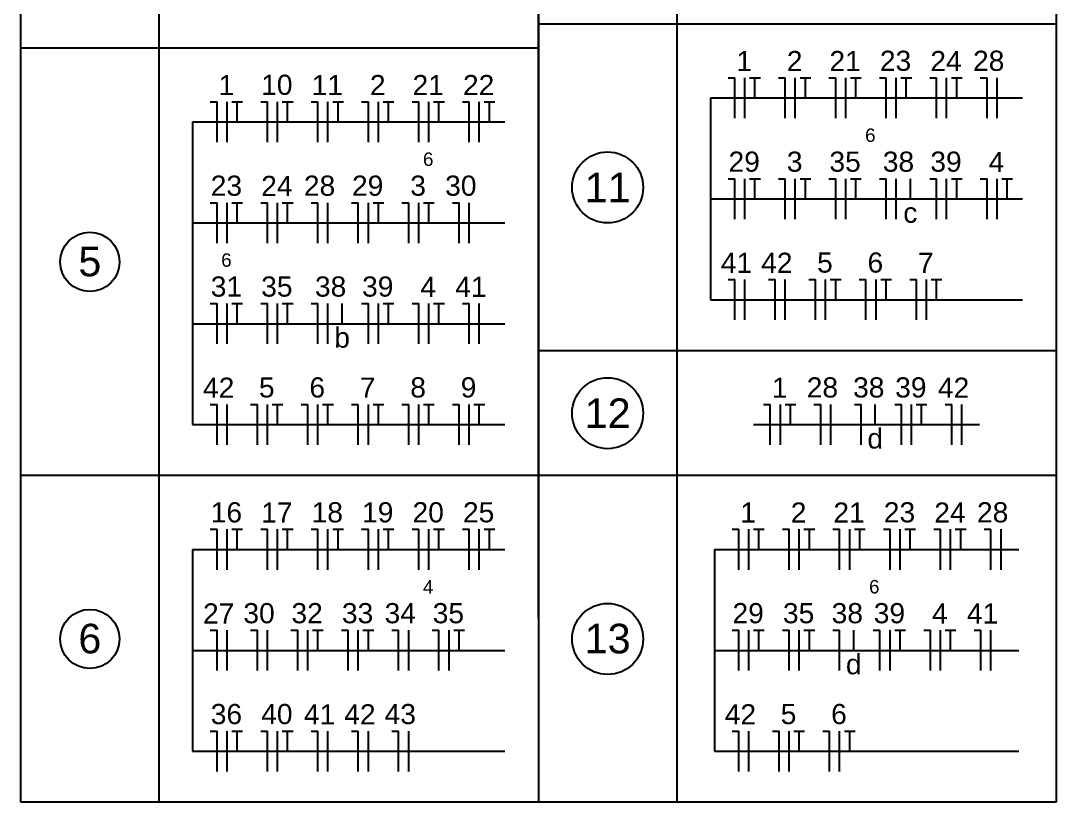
# Model space of a CAD drawing. Header units: millimetres. Extents: x -182 to 147, y -1396 to 58.
# Drawn here: x 16.53 to 24.22, y 23.99 to 29.8 of the extents above; entities that cross this region are included whole.
import ezdxf

# ---------------------------------------------------------------- set-up
doc = ezdxf.new("R2010")
doc.units = ezdxf.units.MM
doc.header["$LTSCALE"] = 10
doc.header["$MEASUREMENT"] = 0
for name, color, linetype in [('DI-Tabelas', 7, 'Continuous'), ('EL-Fios (Fase 1)', 7, 'Continuous'), ('EL-Fios (Fase 2)', 7, 'Continuous'), ('EL-Fios (Fase 3)', 7, 'Continuous'), ('EL-Fios (Neutro)', 170, 'Continuous'), ('EL-Fios (Retorno)', 10, 'Continuous'), ('EL-Fios (Terra)', 90, 'Continuous'), ('EL-Textos fios', 7, 'Continuous')]:
    doc.layers.add(name, color=color, linetype=linetype)
doc.styles.add('Arial', font='arial.ttf')

msp = doc.modelspace()

# ---------------------------------------------------------------- linework, layer by layer
at = {"layer": 'DI-Tabelas'}
for p, q in [((21.4032, 32.3371), (21.4032, 29.7771)), ((24.2244, 32.3371), (24.2244, 29.7771)), ((16.526, 29.5986), (16.526, 32.0271)), ((17.554, 32.0271), (17.554, 29.5986)), ((20.3752, 32.0271), (20.3752, 29.5986)), ((20.3752, 28.7171), (20.3752, 31.1456)), ((21.4032, 29.7771), (20.3752, 29.7771)), ((24.2244, 29.7771), (21.4032, 29.7771)), ((21.4032, 29.7771), (21.4032, 27.3486)), ((24.2244, 29.7771), (24.2244, 27.3486)), ((17.554, 29.5986), (16.526, 29.5986)), ((16.526, 26.4201), (16.526, 29.5986)), ((20.3752, 29.5986), (17.554, 29.5986)), ((17.554, 29.5986), (17.554, 26.4201)), ((20.3752, 29.5986), (20.3752, 26.4201)), ((20.3752, 27.7886), (20.3752, 28.7171)), ((20.3752, 25.3601), (20.3752, 27.7886)), ((21.4032, 27.3486), (20.3752, 27.3486)), ((24.2244, 27.3486), (21.4032, 27.3486)), ((21.4032, 27.3486), (21.4032, 26.4201)), ((24.2244, 27.3486), (24.2244, 26.4201)), ((17.554, 26.4201), (16.526, 26.4201)), ((16.526, 23.9916), (16.526, 26.4201)), ((20.3752, 26.4201), (17.554, 26.4201)), ((17.554, 26.4201), (17.554, 23.9916)), ((20.3752, 26.4201), (20.3752, 23.9916)), ((21.4032, 26.4201), (20.3752, 26.4201)), ((24.2244, 26.4201), (21.4032, 26.4201)), ((21.4032, 26.4201), (21.4032, 23.9916)), ((24.2244, 26.4201), (24.2244, 23.9916)), ((17.554, 23.9916), (16.526, 23.9916)), ((20.3752, 23.9916), (17.554, 23.9916)), ((21.4032, 23.9916), (20.3752, 23.9916)), ((24.2244, 23.9916), (21.4032, 23.9916))]:
    msp.add_line(p, q, dxfattribs=at)
at = {"layer": 'DI-Tabelas', "color": 7}
for centre, radius in [((20.8892, 28.5629), 0.264), ((17.04, 28.0094), 0.22), ((20.8892, 26.8844), 0.264), ((17.04, 25.2059), 0.22), ((20.8892, 25.2059), 0.264)]:
    msp.add_circle(centre, radius, dxfattribs=at)
at = {"layer": 'EL-Fios (Fase 1)', "color": 7}
for p, q in [((22.6594, 28.3281), (22.6594, 28.6281)), ((23.4094, 28.3281), (23.4094, 28.6281)), ((23.2594, 27.5781), (23.2594, 27.8781)), ((18.0602, 27.3996), (18.0602, 27.6996)), ((18.4352, 27.3996), (18.4352, 27.6996)), ((19.1852, 27.3996), (19.1852, 27.6996)), ((19.1102, 26.6496), (19.1102, 26.9496)), ((19.4852, 26.6496), (19.4852, 26.9496)), ((23.1482, 26.6496), (23.1482, 26.9496)), ((18.0602, 25.7211), (18.0602, 26.0211)), ((18.4352, 25.7211), (18.4352, 26.0211)), ((18.8102, 25.7211), (18.8102, 26.0211)), ((19.5602, 25.7211), (19.5602, 26.0211)), ((19.9352, 25.7211), (19.9352, 26.0211)), ((18.6602, 24.9711), (18.6602, 25.2711)), ((19.7102, 24.9711), (19.7102, 25.2711)), ((22.3138, 24.9711), (22.3138, 25.2711)), ((22.9888, 24.9711), (22.9888, 25.2711)), ((19.4102, 24.2211), (19.4102, 24.5211))]:
    msp.add_line(p, q, dxfattribs=at)
at = {"layer": 'EL-Fios (Fase 2)', "color": 7}
for p, q in [((21.9094, 29.0781), (21.9094, 29.3781)), ((22.2844, 29.0781), (22.2844, 29.3781)), ((18.0602, 28.8996), (18.0602, 29.1996)), ((18.4352, 28.8996), (18.4352, 29.1996)), ((18.8102, 28.8996), (18.8102, 29.1996)), ((19.1852, 28.8996), (19.1852, 29.1996)), ((19.9352, 28.8996), (19.9352, 29.1996)), ((22.2844, 28.3281), (22.2844, 28.6281)), ((23.0344, 28.3281), (23.0344, 28.6281)), ((19.4852, 28.1496), (19.4852, 28.4496)), ((22.2094, 27.5781), (22.2094, 27.8781)), ((22.5094, 27.5781), (22.5094, 27.8781)), ((18.8102, 27.3996), (18.8102, 27.6996)), ((18.0602, 26.6496), (18.0602, 26.9496)), ((18.3602, 26.6496), (18.3602, 26.9496)), ((19.8602, 26.6496), (19.8602, 26.9496)), ((22.1732, 26.6496), (22.1732, 26.9496)), ((23.5232, 26.6496), (23.5232, 26.9496)), ((19.1852, 25.7211), (19.1852, 26.0211)), ((21.9388, 25.7211), (21.9388, 26.0211)), ((22.3138, 25.7211), (22.3138, 26.0211)), ((19.0352, 24.9711), (19.0352, 25.2711)), ((19.4102, 24.9711), (19.4102, 25.2711)), ((18.0602, 24.2211), (18.0602, 24.5211)), ((18.4352, 24.2211), (18.4352, 24.5211)), ((19.1102, 24.2211), (19.1102, 24.5211)), ((21.9388, 24.2211), (21.9388, 24.5211)), ((22.2388, 24.2211), (22.2388, 24.5211))]:
    msp.add_line(p, q, dxfattribs=at)
at = {"layer": 'EL-Fios (Fase 3)', "color": 7}
for p, q in [((22.6594, 29.0781), (22.6594, 29.3781)), ((23.0344, 29.0781), (23.0344, 29.3781)), ((23.4094, 29.0781), (23.4094, 29.3781)), ((23.7844, 29.0781), (23.7844, 29.3781)), ((19.5602, 28.8996), (19.5602, 29.1996)), ((21.9094, 28.3281), (21.9094, 28.6281)), ((23.7844, 28.3281), (23.7844, 28.6281)), ((18.0602, 28.1496), (18.0602, 28.4496)), ((18.4352, 28.1496), (18.4352, 28.4496)), ((18.8102, 28.1496), (18.8102, 28.4496)), ((19.1102, 28.1496), (19.1102, 28.4496)), ((19.8602, 28.1496), (19.8602, 28.4496)), ((21.9094, 27.5781), (21.9094, 27.8781)), ((22.8844, 27.5781), (22.8844, 27.8781)), ((19.5602, 27.3996), (19.5602, 27.6996)), ((19.9352, 27.3996), (19.9352, 27.6996)), ((18.7352, 26.6496), (18.7352, 26.9496)), ((22.5482, 26.6496), (22.5482, 26.9496)), ((22.6888, 25.7211), (22.6888, 26.0211)), ((23.0638, 25.7211), (23.0638, 26.0211)), ((23.4388, 25.7211), (23.4388, 26.0211)), ((23.8138, 25.7211), (23.8138, 26.0211)), ((18.0602, 24.9711), (18.0602, 25.2711)), ((18.3602, 24.9711), (18.3602, 25.2711)), ((21.9388, 24.9711), (21.9388, 25.2711)), ((23.3638, 24.9711), (23.3638, 25.2711)), ((23.7388, 24.9711), (23.7388, 25.2711)), ((18.8102, 24.2211), (18.8102, 24.5211)), ((22.6138, 24.2211), (22.6138, 24.5211))]:
    msp.add_line(p, q, dxfattribs=at)
at = {"layer": 'EL-Fios (Neutro)', "color": 7}
for p, q in [((21.7844, 29.3781), (21.8344, 29.3781)), ((21.8344, 29.0781), (21.8344, 29.3781)), ((22.1594, 29.3781), (22.2094, 29.3781)), ((22.2094, 29.0781), (22.2094, 29.3781)), ((22.5344, 29.3781), (22.5844, 29.3781)), ((22.5844, 29.0781), (22.5844, 29.3781)), ((22.9094, 29.3781), (22.9594, 29.3781)), ((22.9594, 29.0781), (22.9594, 29.3781)), ((23.2844, 29.3781), (23.3344, 29.3781)), ((23.3344, 29.0781), (23.3344, 29.3781)), ((23.6594, 29.3781), (23.7094, 29.3781)), ((23.7094, 29.0781), (23.7094, 29.3781)), ((17.9352, 29.1996), (17.9852, 29.1996)), ((17.9852, 28.8996), (17.9852, 29.1996)), ((18.3102, 29.1996), (18.3602, 29.1996)), ((18.3602, 28.8996), (18.3602, 29.1996)), ((18.6852, 29.1996), (18.7352, 29.1996)), ((18.7352, 28.8996), (18.7352, 29.1996)), ((19.0602, 29.1996), (19.1102, 29.1996)), ((19.1102, 28.8996), (19.1102, 29.1996)), ((19.4352, 29.1996), (19.4852, 29.1996)), ((19.4852, 28.8996), (19.4852, 29.1996)), ((19.8102, 29.1996), (19.8602, 29.1996)), ((19.8602, 28.8996), (19.8602, 29.1996)), ((21.7844, 28.6281), (21.8344, 28.6281)), ((21.8344, 28.3281), (21.8344, 28.6281)), ((22.1594, 28.6281), (22.2094, 28.6281)), ((22.2094, 28.3281), (22.2094, 28.6281)), ((22.5344, 28.6281), (22.5844, 28.6281)), ((22.5844, 28.3281), (22.5844, 28.6281)), ((22.9094, 28.6281), (22.9594, 28.6281)), ((22.9594, 28.3281), (22.9594, 28.6281)), ((23.2844, 28.6281), (23.3344, 28.6281)), ((23.3344, 28.3281), (23.3344, 28.6281)), ((23.6594, 28.6281), (23.7094, 28.6281)), ((23.7094, 28.3281), (23.7094, 28.6281)), ((17.9352, 28.4496), (17.9852, 28.4496)), ((17.9852, 28.1496), (17.9852, 28.4496)), ((18.3102, 28.4496), (18.3602, 28.4496)), ((18.3602, 28.1496), (18.3602, 28.4496)), ((18.6852, 28.4496), (18.7352, 28.4496)), ((18.7352, 28.1496), (18.7352, 28.4496)), ((18.9852, 28.4496), (19.0352, 28.4496)), ((19.0352, 28.1496), (19.0352, 28.4496)), ((19.3602, 28.4496), (19.4102, 28.4496)), ((19.4102, 28.1496), (19.4102, 28.4496)), ((19.7352, 28.4496), (19.7852, 28.4496)), ((19.7852, 28.1496), (19.7852, 28.4496)), ((21.7844, 27.8781), (21.8344, 27.8781)), ((21.8344, 27.5781), (21.8344, 27.8781)), ((22.0844, 27.8781), (22.1344, 27.8781)), ((22.1344, 27.5781), (22.1344, 27.8781)), ((22.3844, 27.8781), (22.4344, 27.8781)), ((22.4344, 27.5781), (22.4344, 27.8781)), ((22.7594, 27.8781), (22.8094, 27.8781)), ((22.8094, 27.5781), (22.8094, 27.8781)), ((23.1344, 27.8781), (23.1844, 27.8781)), ((23.1844, 27.5781), (23.1844, 27.8781)), ((17.9352, 27.6996), (17.9852, 27.6996)), ((17.9852, 27.3996), (17.9852, 27.6996)), ((18.3102, 27.6996), (18.3602, 27.6996)), ((18.3602, 27.3996), (18.3602, 27.6996)), ((18.6852, 27.6996), (18.7352, 27.6996)), ((18.7352, 27.3996), (18.7352, 27.6996)), ((19.0602, 27.6996), (19.1102, 27.6996)), ((19.1102, 27.3996), (19.1102, 27.6996)), ((19.4352, 27.6996), (19.4852, 27.6996)), ((19.4852, 27.3996), (19.4852, 27.6996)), ((19.8102, 27.6996), (19.8602, 27.6996)), ((19.8602, 27.3996), (19.8602, 27.6996)), ((17.9352, 26.9496), (17.9852, 26.9496)), ((17.9852, 26.6496), (17.9852, 26.9496)), ((18.2352, 26.9496), (18.2852, 26.9496)), ((18.2852, 26.6496), (18.2852, 26.9496)), ((18.6102, 26.9496), (18.6602, 26.9496)), ((18.6602, 26.6496), (18.6602, 26.9496)), ((18.9852, 26.9496), (19.0352, 26.9496)), ((19.0352, 26.6496), (19.0352, 26.9496)), ((19.3602, 26.9496), (19.4102, 26.9496)), ((19.4102, 26.6496), (19.4102, 26.9496)), ((19.7352, 26.9496), (19.7852, 26.9496)), ((19.7852, 26.6496), (19.7852, 26.9496)), ((22.0482, 26.9496), (22.0982, 26.9496)), ((22.0982, 26.6496), (22.0982, 26.9496)), ((22.4232, 26.9496), (22.4732, 26.9496)), ((22.4732, 26.6496), (22.4732, 26.9496)), ((22.7232, 26.9496), (22.7732, 26.9496)), ((22.7732, 26.6496), (22.7732, 26.9496)), ((23.0232, 26.9496), (23.0732, 26.9496)), ((23.0732, 26.6496), (23.0732, 26.9496)), ((23.3982, 26.9496), (23.4482, 26.9496)), ((23.4482, 26.6496), (23.4482, 26.9496)), ((17.9352, 26.0211), (17.9852, 26.0211)), ((17.9852, 25.7211), (17.9852, 26.0211)), ((18.3102, 26.0211), (18.3602, 26.0211)), ((18.3602, 25.7211), (18.3602, 26.0211)), ((18.6852, 26.0211), (18.7352, 26.0211)), ((18.7352, 25.7211), (18.7352, 26.0211)), ((19.0602, 26.0211), (19.1102, 26.0211)), ((19.1102, 25.7211), (19.1102, 26.0211)), ((19.4352, 26.0211), (19.4852, 26.0211)), ((19.4852, 25.7211), (19.4852, 26.0211)), ((19.8102, 26.0211), (19.8602, 26.0211)), ((19.8602, 25.7211), (19.8602, 26.0211)), ((21.8138, 26.0211), (21.8638, 26.0211)), ((21.8638, 25.7211), (21.8638, 26.0211)), ((22.1888, 26.0211), (22.2388, 26.0211)), ((22.2388, 25.7211), (22.2388, 26.0211)), ((22.5638, 26.0211), (22.6138, 26.0211)), ((22.6138, 25.7211), (22.6138, 26.0211)), ((22.9388, 26.0211), (22.9888, 26.0211)), ((22.9888, 25.7211), (22.9888, 26.0211)), ((23.3138, 26.0211), (23.3638, 26.0211)), ((23.3638, 25.7211), (23.3638, 26.0211)), ((23.6888, 26.0211), (23.7388, 26.0211)), ((23.7388, 25.7211), (23.7388, 26.0211)), ((17.9352, 25.2711), (17.9852, 25.2711)), ((17.9852, 24.9711), (17.9852, 25.2711)), ((18.2352, 25.2711), (18.2852, 25.2711)), ((18.2852, 24.9711), (18.2852, 25.2711)), ((18.5352, 25.2711), (18.5852, 25.2711)), ((18.5852, 24.9711), (18.5852, 25.2711)), ((18.9102, 25.2711), (18.9602, 25.2711)), ((18.9602, 24.9711), (18.9602, 25.2711)), ((19.2852, 25.2711), (19.3352, 25.2711)), ((19.3352, 24.9711), (19.3352, 25.2711)), ((19.5852, 25.2711), (19.6352, 25.2711)), ((19.6352, 24.9711), (19.6352, 25.2711)), ((21.8138, 25.2711), (21.8638, 25.2711)), ((21.8638, 24.9711), (21.8638, 25.2711)), ((22.1888, 25.2711), (22.2388, 25.2711)), ((22.2388, 24.9711), (22.2388, 25.2711)), ((22.5638, 25.2711), (22.6138, 25.2711)), ((22.6138, 24.9711), (22.6138, 25.2711)), ((22.8638, 25.2711), (22.9138, 25.2711)), ((22.9138, 24.9711), (22.9138, 25.2711)), ((23.2388, 25.2711), (23.2888, 25.2711)), ((23.2888, 24.9711), (23.2888, 25.2711)), ((23.6138, 25.2711), (23.6638, 25.2711)), ((23.6638, 24.9711), (23.6638, 25.2711)), ((17.9352, 24.5211), (17.9852, 24.5211)), ((17.9852, 24.2211), (17.9852, 24.5211)), ((18.3102, 24.5211), (18.3602, 24.5211)), ((18.3602, 24.2211), (18.3602, 24.5211)), ((18.6852, 24.5211), (18.7352, 24.5211)), ((18.7352, 24.2211), (18.7352, 24.5211)), ((18.9852, 24.5211), (19.0352, 24.5211)), ((19.0352, 24.2211), (19.0352, 24.5211)), ((19.2852, 24.5211), (19.3352, 24.5211)), ((19.3352, 24.2211), (19.3352, 24.5211)), ((21.8138, 24.5211), (21.8638, 24.5211)), ((21.8638, 24.2211), (21.8638, 24.5211)), ((22.1138, 24.5211), (22.1638, 24.5211)), ((22.1638, 24.2211), (22.1638, 24.5211)), ((22.4888, 24.5211), (22.5388, 24.5211)), ((22.5388, 24.2211), (22.5388, 24.5211))]:
    msp.add_line(p, q, dxfattribs=at)
at = {"layer": 'EL-Fios (Retorno)', "color": 7}
for p, q in [((23.1394, 28.4781), (23.1394, 28.6281)), ((18.9152, 27.5496), (18.9152, 27.6996)), ((22.8782, 26.7996), (22.8782, 26.9496)), ((22.7188, 25.1211), (22.7188, 25.2711))]:
    msp.add_line(p, q, dxfattribs=at)
at = {"layer": 'EL-Fios (Terra)', "color": 7}
for p, q in [((21.9444, 29.3781), (22.0244, 29.3781)), ((21.9844, 29.2281), (21.9844, 29.3781)), ((22.3194, 29.3781), (22.3994, 29.3781)), ((22.3594, 29.2281), (22.3594, 29.3781)), ((22.6944, 29.3781), (22.7744, 29.3781)), ((22.7344, 29.2281), (22.7344, 29.3781)), ((23.0694, 29.3781), (23.1494, 29.3781)), ((23.1094, 29.2281), (23.1094, 29.3781)), ((23.4444, 29.3781), (23.5244, 29.3781)), ((23.4844, 29.2281), (23.4844, 29.3781)), ((18.0952, 29.1996), (18.1752, 29.1996)), ((18.1352, 29.0496), (18.1352, 29.1996)), ((18.4702, 29.1996), (18.5502, 29.1996)), ((18.5102, 29.0496), (18.5102, 29.1996)), ((18.8452, 29.1996), (18.9252, 29.1996)), ((18.8852, 29.0496), (18.8852, 29.1996)), ((19.2202, 29.1996), (19.3002, 29.1996)), ((19.2602, 29.0496), (19.2602, 29.1996)), ((19.5952, 29.1996), (19.6752, 29.1996)), ((19.6352, 29.0496), (19.6352, 29.1996)), ((19.9702, 29.1996), (20.0502, 29.1996)), ((20.0102, 29.0496), (20.0102, 29.1996)), ((21.9444, 28.6281), (22.0244, 28.6281)), ((21.9844, 28.4781), (21.9844, 28.6281)), ((22.3194, 28.6281), (22.3994, 28.6281)), ((22.3594, 28.4781), (22.3594, 28.6281)), ((22.6944, 28.6281), (22.7744, 28.6281)), ((22.7344, 28.4781), (22.7344, 28.6281)), ((23.4444, 28.6281), (23.5244, 28.6281)), ((23.4844, 28.4781), (23.4844, 28.6281)), ((23.8194, 28.6281), (23.8994, 28.6281)), ((23.8594, 28.4781), (23.8594, 28.6281)), ((18.0952, 28.4496), (18.1752, 28.4496)), ((18.1352, 28.2996), (18.1352, 28.4496)), ((18.4702, 28.4496), (18.5502, 28.4496)), ((18.5102, 28.2996), (18.5102, 28.4496)), ((19.1452, 28.4496), (19.2252, 28.4496)), ((19.1852, 28.2996), (19.1852, 28.4496)), ((19.5202, 28.4496), (19.6002, 28.4496)), ((19.5602, 28.2996), (19.5602, 28.4496)), ((22.5444, 27.8781), (22.6244, 27.8781)), ((22.5844, 27.7281), (22.5844, 27.8781)), ((22.9194, 27.8781), (22.9994, 27.8781)), ((22.9594, 27.7281), (22.9594, 27.8781)), ((23.2944, 27.8781), (23.3744, 27.8781)), ((23.3344, 27.7281), (23.3344, 27.8781)), ((18.0952, 27.6996), (18.1752, 27.6996)), ((18.1352, 27.5496), (18.1352, 27.6996)), ((18.4702, 27.6996), (18.5502, 27.6996)), ((18.5102, 27.5496), (18.5102, 27.6996)), ((19.2202, 27.6996), (19.3002, 27.6996)), ((19.2602, 27.5496), (19.2602, 27.6996)), ((19.5952, 27.6996), (19.6752, 27.6996)), ((19.6352, 27.5496), (19.6352, 27.6996)), ((18.3952, 26.9496), (18.4752, 26.9496)), ((18.4352, 26.7996), (18.4352, 26.9496)), ((18.7702, 26.9496), (18.8502, 26.9496)), ((18.8102, 26.7996), (18.8102, 26.9496)), ((19.1452, 26.9496), (19.2252, 26.9496)), ((19.1852, 26.7996), (19.1852, 26.9496)), ((19.5202, 26.9496), (19.6002, 26.9496)), ((19.5602, 26.7996), (19.5602, 26.9496)), ((19.8952, 26.9496), (19.9752, 26.9496)), ((19.9352, 26.7996), (19.9352, 26.9496)), ((22.2082, 26.9496), (22.2882, 26.9496)), ((22.2482, 26.7996), (22.2482, 26.9496)), ((23.1832, 26.9496), (23.2632, 26.9496)), ((23.2232, 26.7996), (23.2232, 26.9496)), ((18.0952, 26.0211), (18.1752, 26.0211)), ((18.1352, 25.8711), (18.1352, 26.0211)), ((18.4702, 26.0211), (18.5502, 26.0211)), ((18.5102, 25.8711), (18.5102, 26.0211)), ((18.8452, 26.0211), (18.9252, 26.0211)), ((18.8852, 25.8711), (18.8852, 26.0211)), ((19.2202, 26.0211), (19.3002, 26.0211)), ((19.2602, 25.8711), (19.2602, 26.0211)), ((19.5952, 26.0211), (19.6752, 26.0211)), ((19.6352, 25.8711), (19.6352, 26.0211)), ((19.9702, 26.0211), (20.0502, 26.0211)), ((20.0102, 25.8711), (20.0102, 26.0211)), ((21.9738, 26.0211), (22.0538, 26.0211)), ((22.0138, 25.8711), (22.0138, 26.0211)), ((22.3488, 26.0211), (22.4288, 26.0211)), ((22.3888, 25.8711), (22.3888, 26.0211)), ((22.7238, 26.0211), (22.8038, 26.0211)), ((22.7638, 25.8711), (22.7638, 26.0211)), ((23.0988, 26.0211), (23.1788, 26.0211)), ((23.1388, 25.8711), (23.1388, 26.0211)), ((23.4738, 26.0211), (23.5538, 26.0211)), ((23.5138, 25.8711), (23.5138, 26.0211)), ((18.6952, 25.2711), (18.7752, 25.2711)), ((18.7352, 25.1211), (18.7352, 25.2711)), ((19.0702, 25.2711), (19.1502, 25.2711)), ((19.1102, 25.1211), (19.1102, 25.2711)), ((19.7452, 25.2711), (19.8252, 25.2711)), ((19.7852, 25.1211), (19.7852, 25.2711)), ((21.9738, 25.2711), (22.0538, 25.2711)), ((22.0138, 25.1211), (22.0138, 25.2711)), ((22.3488, 25.2711), (22.4288, 25.2711)), ((22.3888, 25.1211), (22.3888, 25.2711)), ((23.0238, 25.2711), (23.1038, 25.2711)), ((23.0638, 25.1211), (23.0638, 25.2711)), ((23.3988, 25.2711), (23.4788, 25.2711)), ((23.4388, 25.1211), (23.4388, 25.2711)), ((18.0952, 24.5211), (18.1752, 24.5211)), ((18.1352, 24.3711), (18.1352, 24.5211)), ((18.4702, 24.5211), (18.5502, 24.5211)), ((18.5102, 24.3711), (18.5102, 24.5211)), ((22.2738, 24.5211), (22.3538, 24.5211)), ((22.3138, 24.3711), (22.3138, 24.5211)), ((22.6488, 24.5211), (22.7288, 24.5211)), ((22.6888, 24.3711), (22.6888, 24.5211))]:
    msp.add_line(p, q, dxfattribs=at)
at = {"layer": 'EL-Textos fios', "color": 7}
for p, q in [((21.6532, 29.2281), (23.9744, 29.2281)), ((21.6532, 29.2281), (21.6532, 27.7281)), ((17.804, 29.0496), (20.1252, 29.0496)), ((17.804, 29.0496), (17.804, 26.7996)), ((21.6532, 28.4781), (23.9744, 28.4781)), ((17.804, 28.2996), (20.1252, 28.2996)), ((21.6532, 27.7281), (23.9744, 27.7281)), ((17.804, 27.5496), (20.1252, 27.5496)), ((17.804, 26.7996), (20.1252, 26.7996)), ((21.9732, 26.7996), (23.6544, 26.7996)), ((17.804, 25.8711), (20.1252, 25.8711)), ((17.804, 25.8711), (17.804, 24.3711)), ((21.6826, 25.8711), (23.945, 25.8711)), ((21.6826, 25.8711), (21.6826, 24.3711)), ((17.804, 25.1211), (20.1252, 25.1211)), ((21.6826, 25.1211), (23.945, 25.1211)), ((17.804, 24.3711), (20.1252, 24.3711)), ((21.6826, 24.3711), (23.945, 24.3711))]:
    msp.add_line(p, q, dxfattribs=at)

# ---------------------------------------------------------------- texts
at = {"layer": 'DI-Tabelas', "color": 7, "char_height": 0.22, "attachment_point": 8, "line_spacing_factor": 0.6, "style": 'Arial'}
for s, insert, width in [('11', (20.8892, 28.4529), 0.528), ('5', (17.04, 27.8994), 0.264), ('12', (20.8892, 26.7744), 0.528), ('6', (17.04, 25.0959), 0.264), ('13', (20.8892, 25.0959), 0.528)]:
    msp.add_mtext(s, dxfattribs=dict(at, insert=insert, width=width))
at = {"layer": 'EL-Textos fios', "color": 7, "attachment_point": 8, "line_spacing_factor": 0.6, "style": 'Arial'}
for s, insert, char_height, width in [('1', (21.9044, 29.4276), 0.15, 0.18), ('2', (22.2794, 29.4276), 0.15, 0.18), ('21', (22.6544, 29.4276), 0.15, 0.36), ('23', (23.0294, 29.4276), 0.15, 0.36), ('24', (23.4044, 29.4276), 0.15, 0.36), ('28', (23.7219, 29.4276), 0.15, 0.36), ('1', (18.0552, 29.2491), 0.15, 0.18), ('10', (18.4302, 29.2491), 0.15, 0.36), ('11', (18.8052, 29.2491), 0.15, 0.36), ('2', (19.1802, 29.2491), 0.15, 0.18), ('21', (19.5552, 29.2491), 0.15, 0.36), ('22', (19.9302, 29.2491), 0.15, 0.36), ('6', (22.8419, 28.9001), 0.1, 0.12), ('6', (19.5552, 28.7216), 0.1, 0.12), ('29', (21.9044, 28.6776), 0.15, 0.36), ('3', (22.2794, 28.6776), 0.15, 0.18), ('35', (22.6544, 28.6776), 0.15, 0.36), ('38', (23.0512, 28.6776), 0.15, 0.36), ('39', (23.4044, 28.6776), 0.15, 0.36), ('4', (23.7794, 28.6776), 0.15, 0.18), ('23', (18.0552, 28.4991), 0.15, 0.36), ('24', (18.4302, 28.4991), 0.15, 0.36), ('28', (18.7477, 28.4991), 0.15, 0.36), ('29', (19.1052, 28.4991), 0.15, 0.36), ('3', (19.4802, 28.4991), 0.15, 0.18), ('30', (19.7977, 28.4991), 0.15, 0.36), ('c', (23.1394, 28.2981), 0.15, 0.18), ('6', (18.0552, 27.9716), 0.1, 0.12), ('41', (21.8469, 27.9276), 0.15, 0.36), ('42', (22.1469, 27.9276), 0.15, 0.36), ('5', (22.5044, 27.9276), 0.15, 0.18), ('6', (22.8794, 27.9276), 0.15, 0.18), ('7', (23.2544, 27.9276), 0.15, 0.18), ('31', (18.0552, 27.7491), 0.15, 0.36), ('35', (18.4302, 27.7491), 0.15, 0.36), ('38', (18.8298, 27.7491), 0.15, 0.36), ('39', (19.1802, 27.7491), 0.15, 0.36), ('4', (19.5552, 27.7491), 0.15, 0.18), ('41', (19.8727, 27.7491), 0.15, 0.36), ('b', (18.9152, 27.3696), 0.15, 0.18), ('42', (17.9977, 26.9991), 0.15, 0.36), ('5', (18.3552, 26.9991), 0.15, 0.18), ('6', (18.7302, 26.9991), 0.15, 0.18), ('7', (19.1052, 26.9991), 0.15, 0.18), ('8', (19.4802, 26.9991), 0.15, 0.18), ('9', (19.8552, 26.9991), 0.15, 0.18), ('1', (22.1682, 26.9991), 0.15, 0.18), ('28', (22.4857, 26.9991), 0.15, 0.36), ('38', (22.8303, 26.9991), 0.15, 0.36), ('39', (23.1432, 26.9991), 0.15, 0.36), ('42', (23.4607, 26.9991), 0.15, 0.36), ('d', (22.8782, 26.6196), 0.15, 0.18), ('16', (18.0552, 26.0706), 0.15, 0.36), ('17', (18.4302, 26.0706), 0.15, 0.36), ('18', (18.8052, 26.0706), 0.15, 0.36), ('19', (19.1802, 26.0706), 0.15, 0.36), ('20', (19.5552, 26.0706), 0.15, 0.36), ('25', (19.9302, 26.0706), 0.15, 0.36), ('1', (21.9338, 26.0706), 0.15, 0.18), ('2', (22.3088, 26.0706), 0.15, 0.18), ('21', (22.6838, 26.0706), 0.15, 0.36), ('23', (23.0588, 26.0706), 0.15, 0.36), ('24', (23.4338, 26.0706), 0.15, 0.36), ('28', (23.7513, 26.0706), 0.15, 0.36), ('4', (19.5552, 25.5431), 0.1, 0.12), ('6', (22.8713, 25.5431), 0.1, 0.12), ('27', (17.9977, 25.3206), 0.15, 0.36), ('30', (18.2977, 25.3206), 0.15, 0.36), ('32', (18.6552, 25.3206), 0.15, 0.36), ('33', (19.0302, 25.3206), 0.15, 0.36), ('34', (19.3477, 25.3206), 0.15, 0.36), ('35', (19.7052, 25.3206), 0.15, 0.36), ('29', (21.9338, 25.3206), 0.15, 0.36), ('35', (22.3088, 25.3206), 0.15, 0.36), ('38', (22.6709, 25.3206), 0.15, 0.36), ('39', (22.9838, 25.3206), 0.15, 0.36), ('4', (23.3588, 25.3206), 0.15, 0.18), ('41', (23.6763, 25.3206), 0.15, 0.36), ('d', (22.7188, 24.9411), 0.15, 0.18), ('36', (18.0552, 24.5706), 0.15, 0.36), ('40', (18.4302, 24.5706), 0.15, 0.36), ('41', (18.7477, 24.5706), 0.15, 0.36), ('42', (19.0477, 24.5706), 0.15, 0.36), ('43', (19.3477, 24.5706), 0.15, 0.36), ('42', (21.8763, 24.5706), 0.15, 0.36), ('5', (22.2338, 24.5706), 0.15, 0.18), ('6', (22.6088, 24.5706), 0.15, 0.18)]:
    msp.add_mtext(s, dxfattribs=dict(at, insert=insert, char_height=char_height, width=width))

doc.saveas('drawing.dxf')
